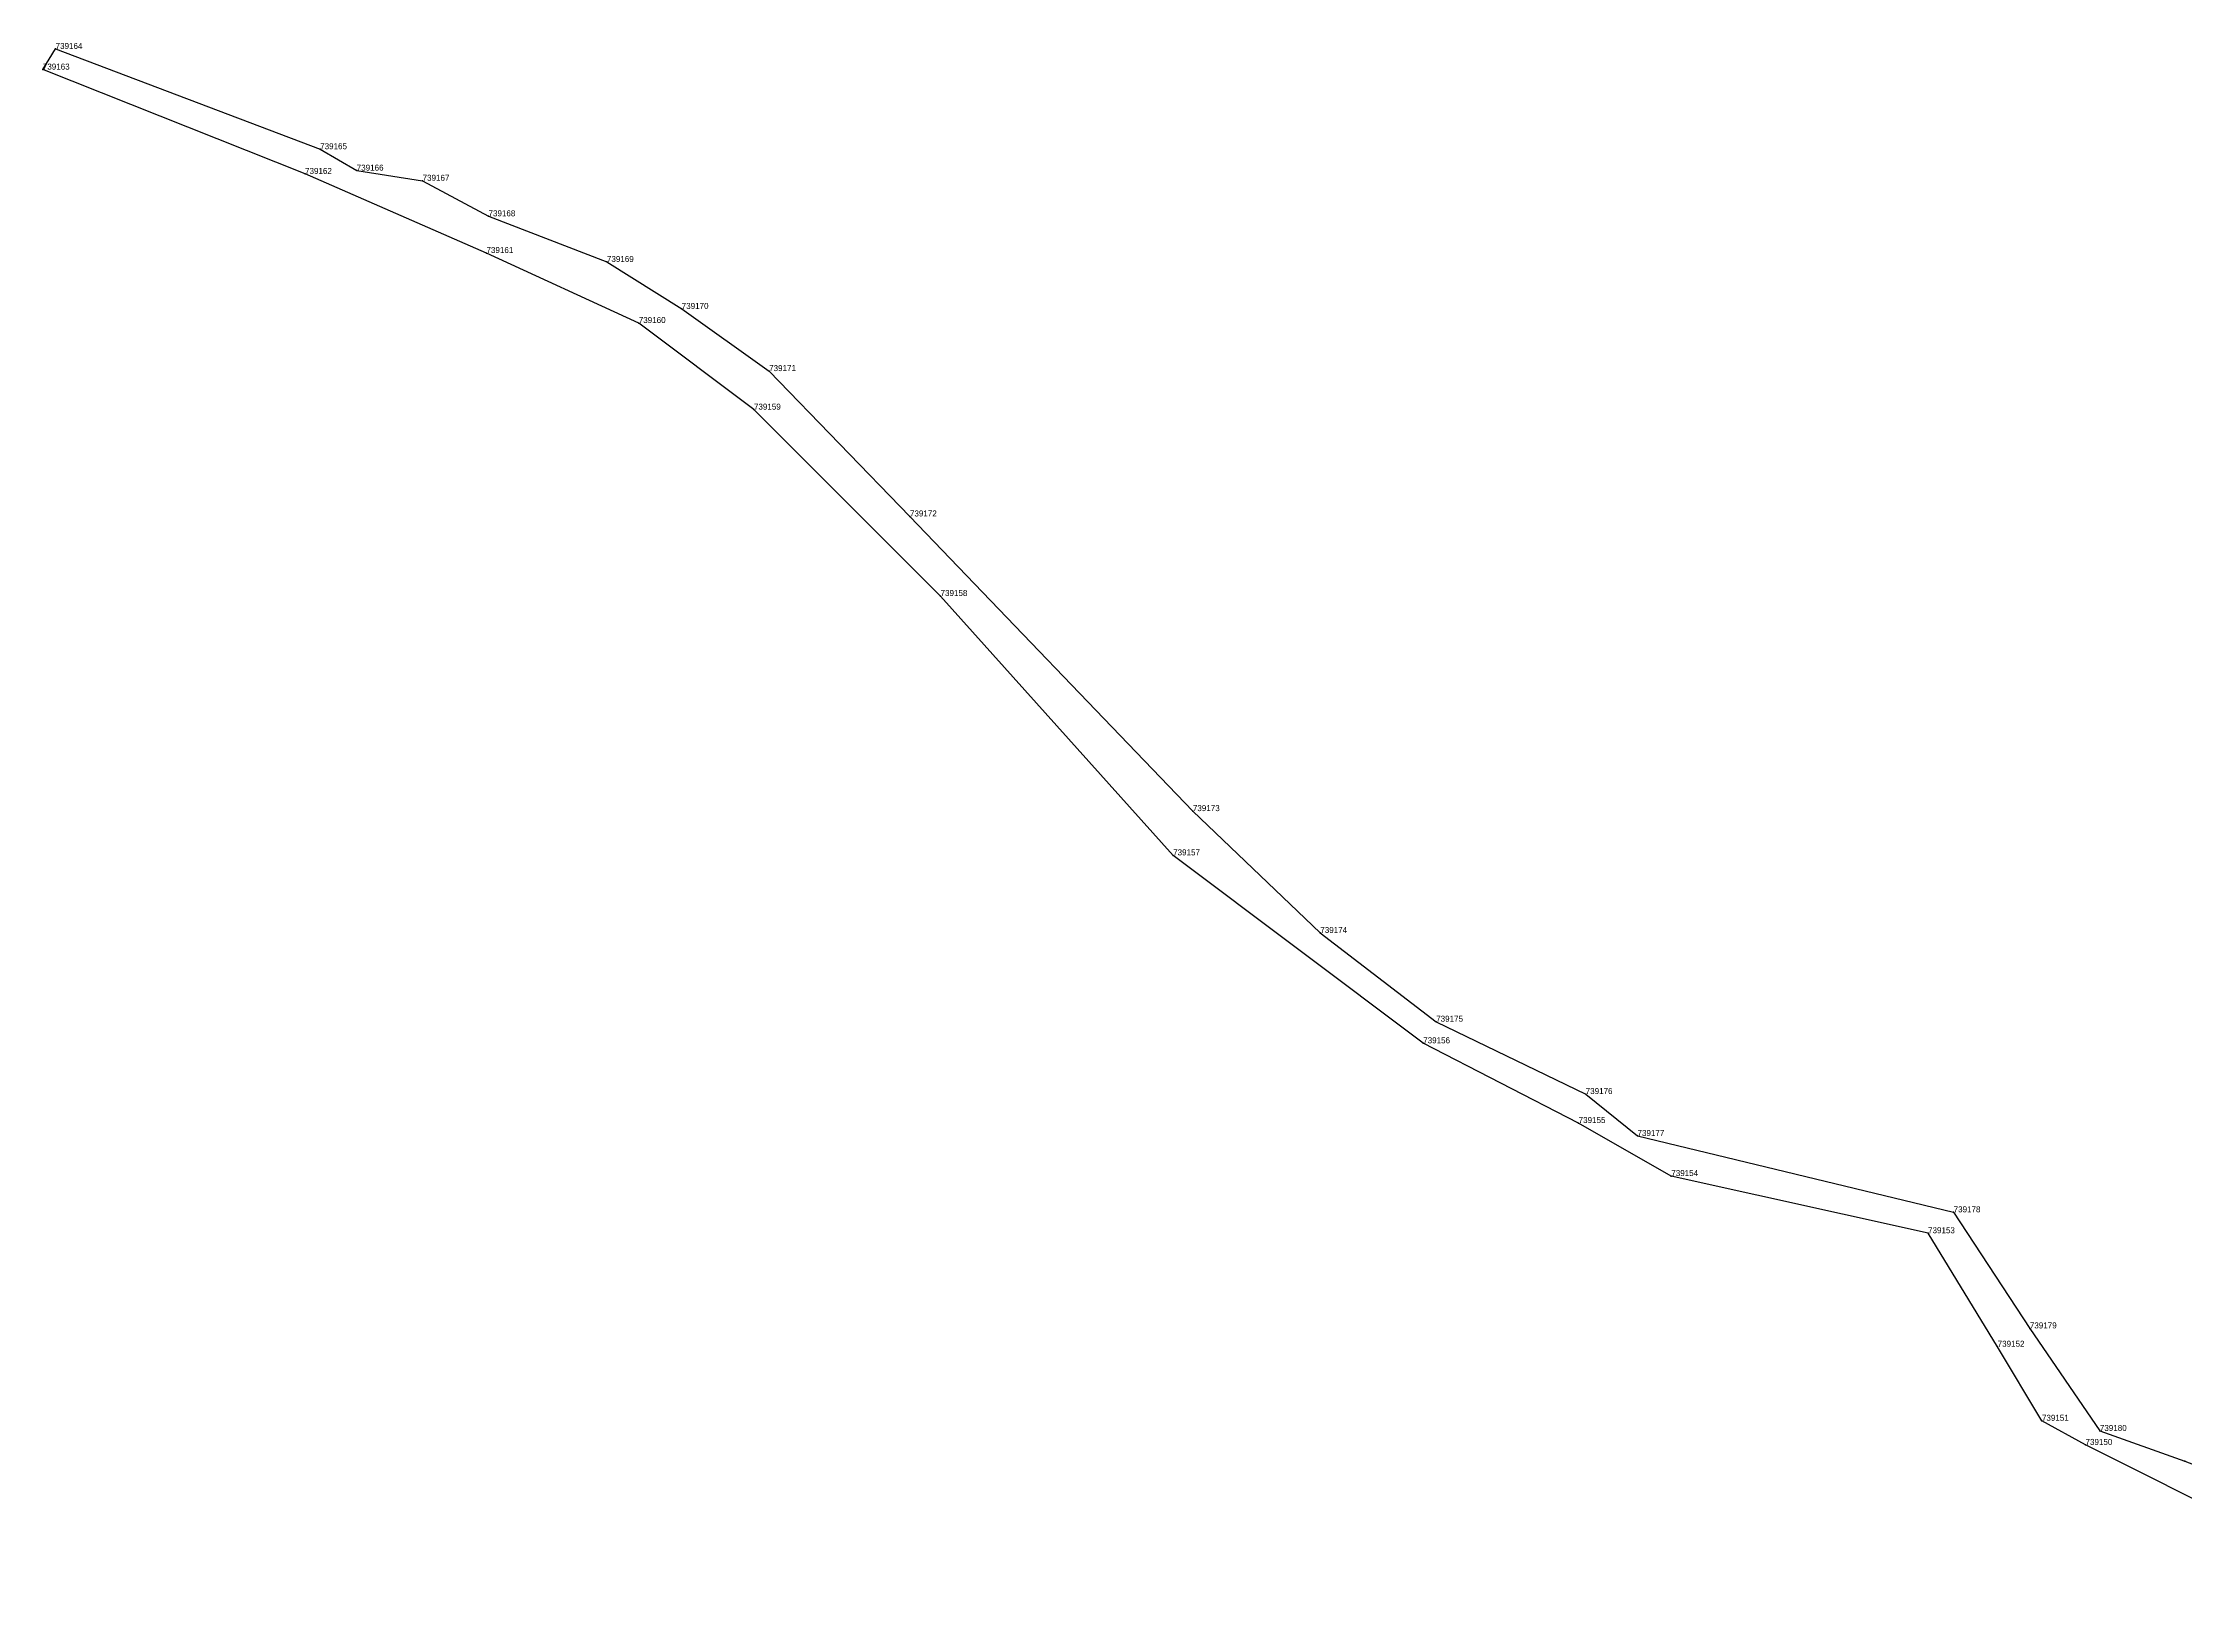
# Model space of a CAD drawing. Extents: x 7500826 to 7501973, y 4691546 to 4692070.
# Drawn here: x 7500826.2 to 7501111.5, y 4691861.3 to 4692069.7 of the extents above; entities that cross this region are included whole.
import ezdxf

# ---------------------------------------------------------------- set-up
doc = ezdxf.new("R2010")
doc.units = 0

msp = doc.modelspace()

# ---------------------------------------------------------------- linework, layer by layer
at = {"layer": 'Parcela Baze'}
msp.add_lwpolyline([(7501141.605, 4691861.312), (7501098.206, 4691883.042), (7501092.406, 4691886.252), (7501086.506, 4691896.112), (7501077.237, 4691911.222), (7501043.047, 4691918.832), (7501030.707, 4691925.892), (7501010.007, 4691936.512), (7500976.708, 4691961.532), (7500945.739, 4691996.062), (7500920.89, 4692020.872), (7500905.55, 4692032.402), (7500885.27, 4692041.723), (7500861.111, 4692052.253), (7500826.191, 4692066.143), (7500827.891, 4692068.893), (7500863.121, 4692055.543), (7500867.991, 4692052.693), (7500876.761, 4692051.343), (7500885.54, 4692046.612), (7500901.31, 4692040.532), (7500911.27, 4692034.282), (7500922.91, 4692026.002), (7500941.659, 4692006.652), (7500979.338, 4691967.422), (7500996.308, 4691951.202), (7501011.737, 4691939.382), (7501031.647, 4691929.752), (7501038.547, 4691924.172), (7501080.647, 4691914.012), (7501090.796, 4691898.552), (7501100.116, 4691884.902), (7501111.446, 4691880.872), (7501142.626, 4691868.882)], dxfattribs=at)
at = {"layer": 'Pikat'}
for p in [(7500827.891, 4692068.893), (7500826.191, 4692066.143), (7500863.121, 4692055.543), (7500861.111, 4692052.253), (7500867.991, 4692052.693), (7500876.761, 4692051.343), (7500885.54, 4692046.612), (7500885.27, 4692041.723), (7500901.31, 4692040.532), (7500905.55, 4692032.402), (7500911.27, 4692034.282), (7500922.91, 4692026.002), (7500920.89, 4692020.872), (7500941.659, 4692006.652), (7500945.739, 4691996.062), (7500979.338, 4691967.422), (7500976.708, 4691961.532), (7500996.308, 4691951.202), (7501011.737, 4691939.382), (7501010.007, 4691936.512), (7501031.647, 4691929.752), (7501030.707, 4691925.892), (7501038.547, 4691924.172), (7501043.047, 4691918.832), (7501080.647, 4691914.012), (7501077.237, 4691911.222), (7501090.796, 4691898.552), (7501086.506, 4691896.112), (7501092.406, 4691886.252), (7501100.116, 4691884.902), (7501098.206, 4691883.042), (7501111.446, 4691880.872)]:
    msp.add_point(p, dxfattribs=at)

# ---------------------------------------------------------------- texts
at = {"layer": 'Nr e Pikave Gjeodezike te Parceles Baze'}
for s, p in [('739164', (7500827.891, 4692068.893)), ('739163', (7500826.191, 4692066.143)), ('739165', (7500863.121, 4692055.543)), ('739162', (7500861.111, 4692052.253)), ('739166', (7500867.991, 4692052.693)), ('739167', (7500876.761, 4692051.343)), ('739168', (7500885.54, 4692046.612)), ('739161', (7500885.27, 4692041.723)), ('739169', (7500901.31, 4692040.532)), ('739170', (7500911.27, 4692034.282)), ('739160', (7500905.55, 4692032.402)), ('739171', (7500922.91, 4692026.002)), ('739159', (7500920.89, 4692020.872)), ('739172', (7500941.659, 4692006.652)), ('739158', (7500945.739, 4691996.062)), ('739173', (7500979.338, 4691967.422)), ('739157', (7500976.708, 4691961.532)), ('739174', (7500996.308, 4691951.202)), ('739175', (7501011.737, 4691939.382)), ('739156', (7501010.007, 4691936.512)), ('739176', (7501031.647, 4691929.752)), ('739155', (7501030.707, 4691925.892)), ('739177', (7501038.547, 4691924.172)), ('739154', (7501043.047, 4691918.832)), ('739178', (7501080.647, 4691914.012)), ('739153', (7501077.237, 4691911.222)), ('739179', (7501090.796, 4691898.552)), ('739152', (7501086.506, 4691896.112)), ('739151', (7501092.406, 4691886.252)), ('739150', (7501098.206, 4691883.042)), ('739180', (7501100.116, 4691884.902))]:
    msp.add_text(s, height=0.8, dxfattribs=at).set_placement(p)

doc.saveas('drawing.dxf')
